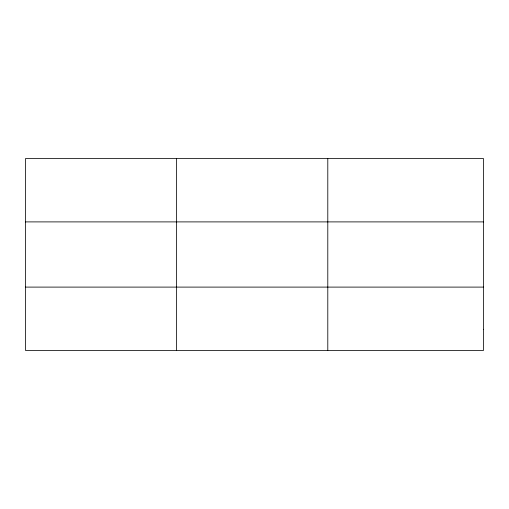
<?xml version="1.0" encoding="UTF-8"?>
<svg xmlns="http://www.w3.org/2000/svg" width="509" height="509" viewBox="0 0 509 509"><rect width="100%" height="100%" fill="white"/><g stroke="black" fill="none" stroke-linecap="round" stroke-linejoin="round"><path stroke-width="0.76" d="M176.623 350.383L176.623 158.617M327.796 350.383L327.796 158.617M25.45 221.899L483.55 221.899M25.45 287.101L483.55 287.101M483.55 329.291L483.55 350.383L25.45 350.383L25.45 158.617L483.55 158.617L483.55 329.291"/></g></svg>
